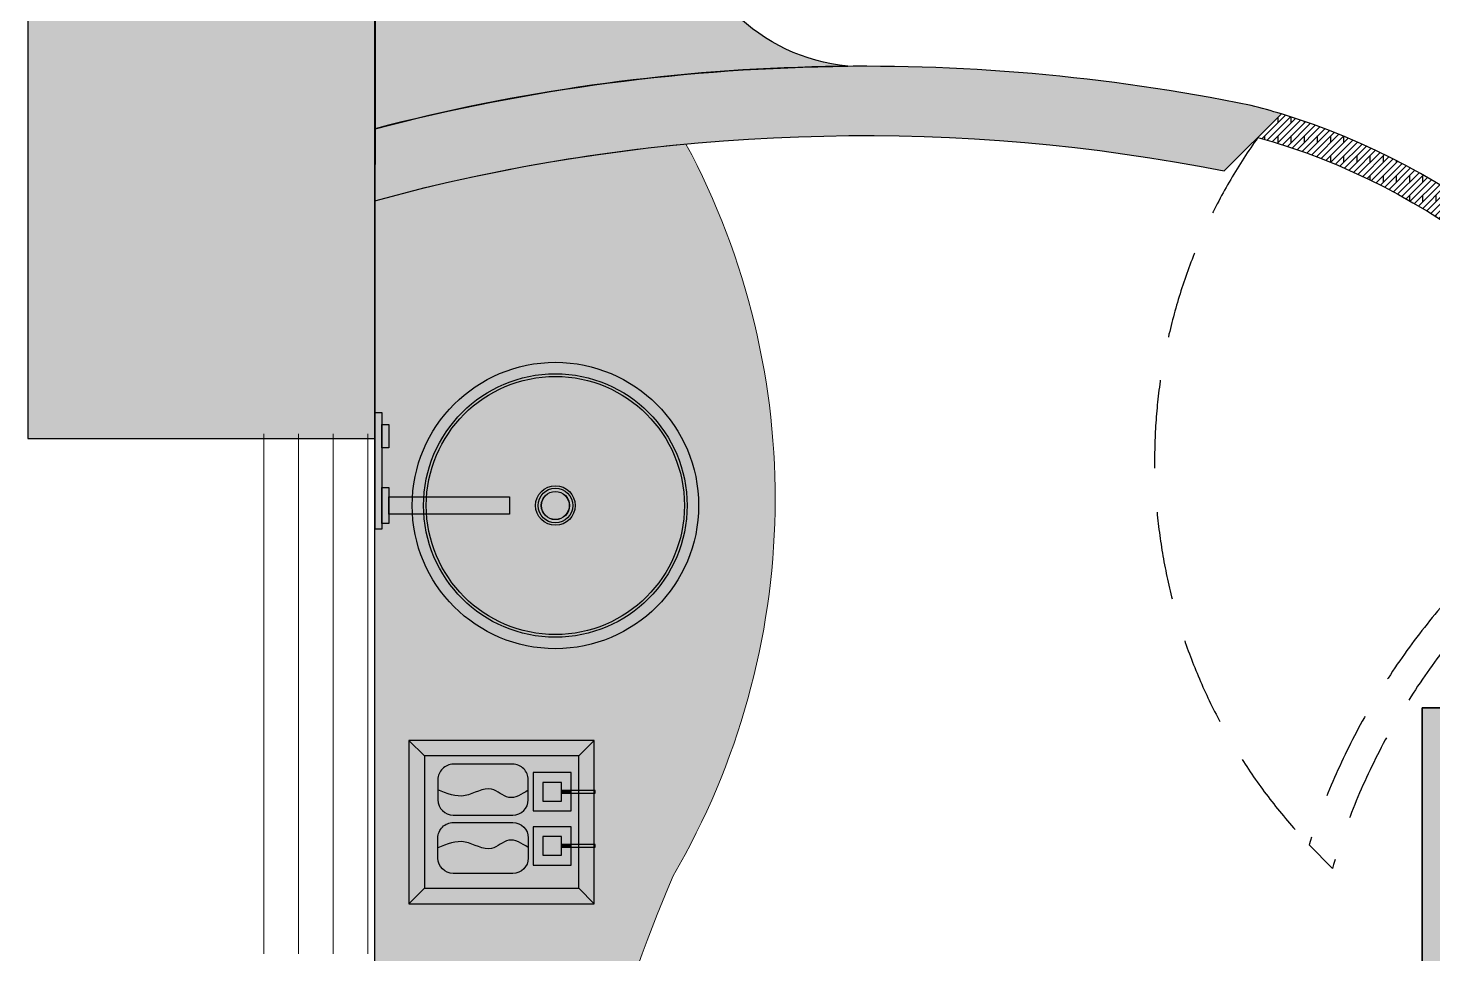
# Model space of a CAD drawing. Header units: millimetres. Extents: x 307301 to 459443, y -2888111 to -2805601.
# Drawn here: x 310434 to 312460, y -2824163 to -2822828 of the extents above; entities that cross this region are included whole.
import ezdxf

# ---------------------------------------------------------------- set-up
doc = ezdxf.new("R2010")
doc.units = ezdxf.units.MM
doc.header["$LTSCALE"] = 10
doc.header["$MEASUREMENT"] = 0
doc.linetypes.add('HIDDEN', pattern=[9.524999999999999, 6.35, -3.175])
for name, color, linetype, lineweight in [('Area', 1, 'Continuous', 30), ('Bma-Furniture Hatch', 6, 'Continuous', 9), ('COLUMN HATCH', 252, 'Continuous', 5), ('FURNITURE', 46, 'Continuous', 9), ('HATCH WALL', 8, 'Continuous', 0), ('WIN', 5, 'Continuous', 9)]:
    doc.layers.add(name, color=color, linetype=linetype, lineweight=lineweight)
for name, color, linetype in [('BMA  furniture', 6, 'Continuous'), ('BMA FURNITURE', 6, 'Continuous'), ('BMA_furniture', 5, 'Continuous'), ('COL', 2, 'Continuous'), ('DT-HATCH', 7, 'Continuous'), ('HATCH', 252, 'Continuous'), ('PDA FURNITURE', 6, 'Continuous'), ('SANITARY FITTING', 250, 'Continuous'), ('SANITRY FITTING', 252, 'Continuous')]:
    doc.layers.add(name, color=color, linetype=linetype)

# ---------------------------------------------------------------- blocks, each defined once
blk = doc.blocks.new('A$C9a3b0c70')
at = {"layer": 'COLUMN HATCH'}
h = blk.add_hatch(color=252, dxfattribs=at)
h.dxf.hatch_style = 1
h.paths.add_polyline_path([(5679.790654076263, 9855.387042894494), (6180.125564826187, 9855.387042894494), (6180.169919316657, 12057.02883390943), (5679.835008566733, 12057.02883390943)])
h = blk.add_hatch(color=252, dxfattribs=at)
h.dxf.hatch_style = 1
h.paths.add_polyline_path([(8189.939411645755, 9467.267930435017), (7689.939411645755, 9467.267930435017), (7689.939411645755, 7122.26569942059), (8189.939411645755, 7122.26569942059)])
at = {"layer": 'COL', "elevation": 0.05547479510309496}
blk.add_lwpolyline([(5679.790654076263, 9855.387042894494), (6180.125564826187, 9855.387042894494), (6180.169919316657, 12057.02883390943), (5679.835008566733, 12057.02883390943)], close=True, dxfattribs=at)
at = {"layer": 'COL'}
blk.add_lwpolyline([(7689.939411645755, 9467.267930435017), (8189.939411645755, 9467.267930435017), (8189.939411645755, 7122.26569942059), (7689.939411645755, 7122.26569942059)], close=True, dxfattribs=at)
blk = doc.blocks.new('sdhfhydy')
at = {"layer": 'BMA_furniture', "ltscale": 5}
h = blk.add_hatch(color=254, dxfattribs=at)
h.dxf.hatch_style = 1
h.set_gradient(color1=(138, 138, 138), one_color=1, tint=1, name='SPHERICAL')
h.paths.add_polyline_path([(-3036418.390993062, -21696.05556864204, 1), (-3036458.61511347, -21696.05556864204, 1)])
at = {"layer": 'HATCH'}
h = blk.add_hatch(color=254, dxfattribs=at)
h.dxf.hatch_style = 1
h.set_gradient(color1=(201, 201, 201), tint=1, name='CYLINDER')
edge = h.paths.add_edge_path()
edge.add_arc((-3036438.503053266, -21696.05556864204), 206.5, 0, 360)
h = blk.add_hatch(color=252, dxfattribs=at)
h.set_gradient(color1=(150, 150, 150), rotation=90.00000000000003, one_color=1, tint=1, name='SPHERICAL')
h.paths.add_polyline_path([(-3036188.427991993, -21670.1536825868), (-3036188.427991993, -21721.95745469915), (-3036198.427991993, -21721.95745469915), (-3036198.427991993, -21670.1536825868)])
h = blk.add_hatch(color=252, dxfattribs=at)
h.set_gradient(color1=(150, 150, 150), rotation=90.00000000000003, one_color=1, tint=1, name='SPHERICAL')
h.paths.add_polyline_path([(-3036178.427991993, -21662.05556864204), (-3036178.427991993, -21830.05556864204), (-3036188.427991993, -21830.05556864204), (-3036188.427991993, -21662.05556864204)])
h = blk.add_hatch(color=252, dxfattribs=at)
h.set_gradient(color1=(150, 150, 150), rotation=90.00000000000003, one_color=1, tint=1, name='SPHERICAL')
h.paths.add_polyline_path([(-3036198.427991993, -21683.55556864204), (-3036198.427991993, -21708.55556864204), (-3036372.427991993, -21708.5555686439), (-3036372.427991993, -21683.5555686439)])
h = blk.add_hatch(color=252, dxfattribs=at)
h.set_gradient(color1=(150, 150, 150), rotation=90.00000000000003, one_color=1, tint=1, name='SPHERICAL')
h.paths.add_polyline_path([(-3036188.427991993, -21779.05556864204), (-3036188.427991993, -21813.05556864204), (-3036198.427991993, -21813.05556864204), (-3036198.427991993, -21779.05556864204)])
at = {"color": 8, "ltscale": 5}
for radius in [24.96821267426597, 20.11206020346152]:
    blk.add_circle((-3036438.503053266, -21696.05556864204), radius, dxfattribs=at)
at = {"layer": 'BMA  furniture', "linetype": 'Continuous'}
for points in [[(-3036188.427991993, -21670.1536825868), (-3036188.427991993, -21721.95745469915), (-3036198.427991993, -21721.95745469915), (-3036198.427991993, -21670.1536825868)], [(-3036198.427991993, -21683.55556864204), (-3036198.427991993, -21708.55556864204), (-3036372.427991993, -21708.5555686439), (-3036372.427991993, -21683.5555686439)], [(-3036188.427991993, -21779.05556864204), (-3036188.427991993, -21813.05556864204), (-3036198.427991993, -21813.05556864204), (-3036198.427991993, -21779.05556864204)]]:
    blk.add_lwpolyline(points, close=True, dxfattribs=at)
at = {"layer": 'BMA  furniture', "color": 3, "ltscale": 3}
blk.add_lwpolyline([(-3036178.427991993, -21662.05556864204), (-3036178.427991993, -21830.05556864204), (-3036188.427991993, -21830.05556864204), (-3036188.427991993, -21662.05556864204)], close=True, dxfattribs=at)
at = {"layer": 'SANITARY FITTING', "color": 3}
for radius in [206.5, 189.98, 186.0929411764706, 28.53275724216428, 20.3805408872602]:
    blk.add_circle((-3036438.503053266, -21696.05556864204), radius, dxfattribs=at)
blk = doc.blocks.new('HANDWASH PLAN')
at = {"layer": 'BMA FURNITURE'}
h = blk.add_hatch(color=255, dxfattribs=at)
h.dxf.hatch_style = 1
h.paths.add_polyline_path([(5000377.493349838, -54179.72033046205), (5000439.493349836, -54179.72085132873), (5000439.492828968, -54241.72085132665), (5000410.49282897, -54241.72060769547), (5000410.492963387, -54225.72060769604), (5000423.492963387, -54225.72071691001), (5000423.49321542, -54195.72071691097), (5000393.49321542, -54195.7204648787), (5000393.492963389, -54225.72046487776), (5000406.492963389, -54225.72057409174), (5000406.492828972, -54241.72057409117), (5000377.492828972, -54241.72033045998)])
h = blk.add_hatch(color=40, dxfattribs=at)
h.dxf.hatch_style = 1
h.set_gradient(color1=(255, 191, 0), color2=(253, 245, 186), tint=1, name='SPHERICAL')
h.paths.add_polyline_path([(5000393.492963389, -54225.72046487776), (5000423.492963387, -54225.72071691001), (5000423.49321542, -54195.72071691097), (5000393.49321542, -54195.7204648787)])
h = blk.add_hatch(color=40, dxfattribs=at)
h.dxf.hatch_style = 1
h.set_gradient(color1=(255, 191, 0), color2=(253, 245, 186), tint=1, name='SPHERICAL')
h.paths.add_polyline_path([(5000406.492828971, -54241.72057409117), (5000410.49282897, -54241.72060769547), (5000410.492963387, -54225.72060769604), (5000406.492963389, -54225.72057409174)])
h = blk.add_hatch(color=40, dxfattribs=at)
h.dxf.hatch_style = 1
h.set_gradient(color1=(255, 191, 0), color2=(253, 245, 186), tint=1, name='SPHERICAL')
h.paths.add_polyline_path([(5000406.492828972, -54241.72057409117), (5000410.49282897, -54241.72060769547), (5000410.492505529, -54280.22060769412), (5000406.492505529, -54280.22057408981)])
at = {"layer": 'BMA FURNITURE', "color": 3, "ltscale": 100}
for points in [[(5000377.492828972, -54241.72033045998), (5000377.493349838, -54179.72033046205), (5000439.493349836, -54179.72085132873), (5000439.492828968, -54241.72085132665)], [(5000393.492963389, -54225.72046487776), (5000393.49321542, -54195.7204648787), (5000423.49321542, -54195.72071691097), (5000423.492963387, -54225.72071691001)], [(5000406.492505529, -54280.22057408981), (5000406.492963389, -54225.72057409174), (5000410.492963387, -54225.72060769604), (5000410.492505529, -54280.22060769412)]]:
    blk.add_lwpolyline(points, close=True, dxfattribs=at)
blk = doc.blocks.new('TRAY PLAN')
at = {"layer": 'BMA  furniture', "ltscale": 100}
h = blk.add_hatch(color=250, dxfattribs=at)
h.dxf.hatch_style = 1
h.set_gradient(color1=(51, 51, 51), one_color=1, tint=1, name='CYLINDER')
h.paths.add_polyline_path([(5000101.032517433, -54319.66196911691), (5000126.032517433, -54344.66196911724), (5000126.032517433, -54080.14877464205), (5000101.032517433, -54105.148774642)])
h.paths.add_polyline_path([(5000101.032517433, -54105.148774642), (5000126.032517433, -54080.14877464205), (4999826.032517431, -54080.14877464333), (4999851.032517433, -54105.14877464278)])
h.paths.add_polyline_path([(4999851.032517433, -54105.14877464278), (4999826.032517431, -54080.14877464333), (4999826.032517433, -54344.66196911809), (4999851.032517433, -54319.66196911772)])
h.paths.add_polyline_path([(5000126.032517433, -54344.66196911724), (5000101.032517433, -54319.66196911691), (4999851.032517433, -54319.66196911772), (4999826.032517433, -54344.66196911809)])
h = blk.add_hatch(color=251, dxfattribs=at)
h.dxf.hatch_style = 1
h.set_gradient(color1=(99, 99, 99), color2=(179, 179, 179), one_color=1, tint=0.699999988079071, name='CYLINDER')
h.paths.add_polyline_path([(4999851.032517433, -54105.14877464278), (4999851.032517433, -54319.66196911772), (5000101.032517433, -54319.66196911691), (5000101.032517433, -54105.148774642)])
at = {"layer": 'BMA  furniture', "ltscale": 0.25}
h = blk.add_hatch(color=7, dxfattribs=at)
h.set_gradient(color1=(247, 247, 247), one_color=1, tint=1)
edge = h.paths.add_edge_path()
edge.add_line((5000019.096590328, -54186.70107657294), (5000019.096590328, -54154.18789451997))
edge.add_arc((4999994.096590326, -54154.18789452023), 25, 360.0000000001434, 450.0000000001434)
edge.add_line((4999994.096590326, -54129.1878945201), (4999897.874171707, -54129.18789452028))
edge.add_arc((4999897.874171708, -54154.18789452042), 25, 450.0000000001434, 540.0000000001432)
edge.add_line((4999872.874171708, -54154.18789452066), (4999872.874171708, -54186.70107657403))
edge.add_arc((4999897.874171708, -54186.70107657338), 25, 180.0000000001434, 270.0000000001433)
edge.add_line((4999897.874171708, -54211.70107657393), (4999994.096590328, -54211.70107657376))
edge.add_arc((4999994.096590328, -54186.70107657361), 25, 270.0000000001433, 360.0000000001434)
h = blk.add_hatch(color=7, dxfattribs=at)
h.set_gradient(color1=(247, 247, 247), one_color=1, tint=1)
edge = h.paths.add_edge_path()
edge.add_line((5000019.097109899, -54248.54680717217), (5000019.09765619, -54281.05998922055))
edge.add_arc((4999994.097656193, -54281.06040927419), 25, 270.000962692477, 360.000962692477, ccw=False)
edge.add_line((4999994.098076247, -54306.0604092708), (4999897.875657642, -54306.06202601469))
edge.add_arc((4999897.875237587, -54281.06202601809), 25, 180.0009626924772, 270.000962692477, ccw=False)
edge.add_line((4999872.875237592, -54281.06244607174), (4999872.874691299, -54248.54926402297))
edge.add_arc((4999897.874691296, -54248.54884396971), 25, 450.0009626924771, 540.0009626924771, ccw=False)
edge.add_line((4999897.874271241, -54223.5488439727), (4999994.096689849, -54223.5472272288))
edge.add_arc((4999994.097109902, -54248.5472272254), 25, 360.000962692477, 450.0009626924771, ccw=False)
at = {"layer": 'BMA  furniture', "color": 6, "ltscale": 5, "elevation": -1.866998e-10}
blk.add_lwpolyline([(5000126.032517433, -54080.14877464205), (5000126.032517433, -54344.66196911724), (4999826.032517433, -54344.66196911809), (4999826.032517431, -54080.14877464333)], close=True, dxfattribs=at)
at = {"layer": 'BMA  furniture', "color": 3, "ltscale": 5, "elevation": -1.866998e-10}
for points in [[(4999826.032517431, -54080.14877464333), (4999851.032517433, -54105.14877464278)], [(5000126.032517433, -54080.14877464205), (5000101.032517433, -54105.148774642)], [(4999851.032517433, -54319.66196911772), (4999826.032517433, -54344.66196911809)], [(5000101.032517433, -54319.66196911691), (5000126.032517433, -54344.66196911724)]]:
    blk.add_lwpolyline(points, dxfattribs=at)
blk.add_lwpolyline([(5000101.032517433, -54105.148774642), (5000101.032517433, -54319.66196911691), (4999851.032517433, -54319.66196911772), (4999851.032517433, -54105.14877464278)], close=True, dxfattribs=at)
at = {"layer": 'BMA  furniture', "elevation": -1.866998e-10}
for points in [[(5000019.096590328, -54186.70107657294), (5000019.096590327, -54154.18789452042, 0.4142135623730951), (4999994.096590326, -54129.1878945201), (4999897.874171708, -54129.18789452028, 0.4142135623730951), (4999872.874171708, -54154.18789452066), (4999872.874171708, -54186.70107657321, 0.4142135623730951), (4999897.874171708, -54211.70107657393), (4999994.096590326, -54211.70107657334, 0.4142135623730951)], [(5000019.097109899, -54248.54680717217), (5000019.097656189, -54281.05998922012, -0.4142135623730951), (4999994.098076247, -54306.0604092708), (4999897.875657642, -54306.06202601469, -0.4142135623730951), (4999872.875237592, -54281.06244607174), (4999872.874691299, -54248.54926402379, -0.4142135623730951), (4999897.874271241, -54223.5488439727), (4999994.096689849, -54223.5472272292, -0.4142135623730951)]]:
    blk.add_lwpolyline(points, format="xyb", close=True, dxfattribs=at)
at = {"layer": 'BMA  furniture'}
for points in [[(5000019.096590328, -54171.07974848434), (4999987.523382428, -54182.94764985697), (4999959.688811221, -54169.50143332357), (4999916.976990461, -54180.0674657755), (4999872.874171708, -54170.44448554715)], [(5000019.097372372, -54264.16813525857), (4999987.523965068, -54252.30076438559), (4999959.689619792, -54265.74744859791), (4999916.977621506, -54255.18213379812), (4999872.874964445, -54264.80585504755)]]:
    blk.add_spline(points, degree=3, dxfattribs=at)
at = {"layer": 'BMA  furniture', "color": 3, "rotation": 90.0004813463102}
for p in [(4945889.151894028, -5054582.781565323), (4945889.152890242, -5054670.362870782)]:
    blk.add_blockref('HANDWASH PLAN', p, dxfattribs=at)
blk = doc.blocks.new('d7511')
at = {"layer": 'DT-HATCH'}
h = blk.add_hatch(dxfattribs=at)
h.set_pattern_fill('DOLMIT', color=8, scale=26.85112282312406, angle=45)
h.set_pattern_definition([(45, (71581.02773096744, -1829.286174830277), (-4.746652757675974, 4.746652757675974), []), (90, (71581.02773096744, -1829.286174830277), (-18.98661099884377, 0), [9.493305515351947, -18.98661103070389])])
edge = h.paths.add_edge_path()
edge.add_line((312241.3415127617, -2822951.669517569), (312207.3266931779, -2822985.513480946))
edge.add_arc((311951.3606841137, -2823906.213551514), 955.6187617141027, 27.951468346571573, 74.46341142440889, ccw=False)
edge.add_line((312795.5016779421, -2823458.29257603), (312826.5591145506, -2823427.391140713))
edge.add_arc((311951.360684114, -2823906.213551514), 997.6187617138085, 28.68313720345887, 73.10174873972989)
at = {"color": 3, "linetype": 'HIDDEN', "ltscale": 2}
blk.add_lwpolyline([(312281.276566016, -2824005.405860735), (312314.6477202256, -2824039.884664007, -0.2057795962524956), (312795.5016779425, -2823458.292576029), (312765.031943894, -2823426.81149631, 0.1962765352362379)], format="xyb", close=True, dxfattribs=at)
blk.add_arc((312859.7290317705, -2823450.836552722), 801.3453515982143, 144.5018041144166, 224.3370300797378, dxfattribs=at)
at = {"layer": 'PDA FURNITURE'}
blk.add_lwpolyline([(312241.3415127617, -2822951.669517569), (312207.3266931779, -2822985.513480946, -0.2057795962524956), (312795.5016779421, -2823458.29257603), (312826.5591145506, -2823427.391140713, 0.1962765352362379)], format="xyb", close=True, dxfattribs=at)

msp = doc.modelspace()

# ---------------------------------------------------------------- hatches: boundary and pattern name
at = {"layer": 'Bma-Furniture Hatch', "true_color": 0xffffff}
h = msp.add_hatch(color=7, dxfattribs=at)
h.dxf.hatch_style = 1
edge = h.paths.add_edge_path()
edge.add_arc((312396.0101023113, -2821929.11730072), 1002.22873363811, 103.0829429187146, 170.23761332839, ccw=False)
edge.add_line((312169.1442605919, -2820952.903018715), (311628.9522450471, -2820952.903018715))
edge.add_line((311628.9522450471, -2820952.903018715), (311628.9522450471, -2821218.144531001))
edge.add_line((311628.9522450471, -2821218.144531001), (310934.3543587404, -2821218.144531001))
edge.add_line((310934.3543587404, -2821218.144531001), (310934.3210141666, -2822972.905398346))
edge.add_arc((311637.9692738387, -2825675.965073858), 2793.143834950255, 90.45283937571378, 104.59114568306981, ccw=False)
edge.add_arc((311643.1730430904, -2822613.108351205), 271.175709796493, 186.7784554144531, 264.2264940677607, ccw=False)
edge.add_arc((315834.6964062003, -2822374.693012539), 4468.992785178886, 172.0834642153223, 183.469133197413, ccw=False)
at = {"layer": 'HATCH WALL'}
h = msp.add_hatch(color=7, dxfattribs=at)
edge = h.paths.add_edge_path()
edge.add_arc((311951.360684117, -2823906.213551513), 997.6187617120543, 73.10174873986787, 75.71329707010901)
edge.add_arc((311637.9692738384, -2825675.965073859), 2793.143834950981, 78.44316918358112, 104.5911882251517)
edge.add_line((310934.3190071462, -2822972.905920805), (310934.1238510705, -2823076.945775085))
edge.add_line((310934.1238510705, -2823076.945775085), (311006.4731180688, -2823057.905425765))
edge.add_arc((311637.9692738389, -2825675.965073859), 2693.143834950932, 78.84681097411288, 103.56114301396877, ccw=False)
edge.add_line((312158.9117359899, -2823033.685250135), (312241.3415127618, -2822951.669517569))
at = {"layer": 'PDA FURNITURE', "true_color": 0xb7aea4}
h = msp.add_hatch(color=253, dxfattribs=at)
h.dxf.hatch_style = 1
edge = h.paths.add_edge_path()
edge.add_arc((310431.1734833324, -2823506.077195514), 1080.118141366429, -30.247882503249684, 28.243349933612876, ccw=False)
edge.add_arc((313305.0505226994, -2824886.237988875), 2113.231973475125, 156.6946725963212, 191.5102085520899)
edge.add_line((311234.3174042908, -2825307.917637475), (310934.3174042905, -2825307.917637475))
edge.add_line((310934.3174042905, -2825307.917637475), (310934.1238510705, -2823076.945775085))
edge.add_arc((311628.2222753134, -2825606.034348272), 2622.605886053449, 95.37178859881391, 105.3467407425237, ccw=False)

# ---------------------------------------------------------------- linework, layer by layer
at = {"layer": 'FURNITURE', "color": 6, "elevation": 0.05547479540109634}
msp.add_lwpolyline([(311382.6988813092, -2822994.946472202, -0.2609056195544905), (311364.2379927935, -2824050.178124106, 0.1530908794007451), (311234.3174042908, -2825307.917637475), (310934.3174042905, -2825307.917637475), (310934.1238510705, -2823076.945775085, -0.04355144319915778)], format="xyb", close=True, dxfattribs=at)
at = {"layer": 'PDA FURNITURE', "elevation": 0.05547479569909773}
msp.add_lwpolyline([(324324.1238510709, -2818642.903018716), (320504.0840371195, -2818647.836849602), (320504.0840371195, -2823807.907665477), (319504.1238510691, -2823807.907665477), (319504.1238510691, -2825712.903018702), (312944.1238510695, -2825712.903018702), (312944.1238510695, -2823807.905434475), (312444.1238510695, -2823807.905434475), (312444.1238510695, -2825407.90766549), (310934.1238510705, -2825407.90766549), (310934.1238510705, -2821218.144531001), (311628.9522450471, -2821218.144531001), (311628.9522450471, -2820797.90766549), (309474.1238510709, -2820802.903018715), (309474.1238510709, -2816532.903018716), (311052.5220519215, -2816532.930254189), (311052.5220519215, -2816382.903018715), (310074.1238510711, -2816382.903018715), (310074.123851073, -2814852.903018715), (311629.1254753091, -2814852.903018715), (311629.1254753091, -2814492.90766549), (311008.9506891546, -2814492.907679092), (311008.9506221645, -2812252.907647139)], dxfattribs=at)
at = {"layer": 'PDA FURNITURE'}
msp.add_lwpolyline([(311408.2942173562, -2821759.176825444, -0.3017019963960246), (312169.1442605919, -2820952.903018715), (311628.9522450471, -2820952.903018715), (311628.9522450471, -2821218.144531001), (310934.3543587404, -2821218.144531001), (310934.3210141666, -2822972.905398346, -0.06176837521199412), (311615.8937849808, -2822882.908476596, -0.351410479712337), (311373.8928621808, -2822645.115377821, -0.04972026338638588)], format="xyb", close=True, dxfattribs=at)
at = {"layer": 'PDA FURNITURE', "color": 1}
msp.add_lwpolyline([(312241.3415127618, -2822951.669517569, 0.01139552246231591), (312197.5471753111, -2822939.448117049, 0.114589895497746), (310934.3190071462, -2822972.905920805), (310934.1238510705, -2823076.945775085), (311006.4731180688, -2823057.905425765, -0.1082565713347224), (312158.9117359899, -2823033.685250135)], format="xyb", close=True, dxfattribs=at)
at = {"layer": 'WIN', "ltscale": 50}
for p, q in [((310774.1238510691, -2823412.903018715), (310774.1238510691, -2824162.903018715)), ((310824.1238510691, -2823412.903018715), (310824.1238510691, -2824162.903018715)), ((310874.1238510691, -2823412.903018715), (310874.1238510691, -2824162.903018715)), ((310924.1238510691, -2823412.903018715), (310924.1238510691, -2824162.903018715))]:
    msp.add_line(p, q, dxfattribs=at)

# ---------------------------------------------------------------- block references
msp.add_blockref('A$C9a3b0c70', (304754.1844394238, -2833275.17336491))
at = {"layer": 'Area', "rotation": 180}
msp.add_blockref('sdhfhydy', (-2725244.110569701, -2845212.329873383, 0.05547479540109634), dxfattribs=at)
at = {"layer": 'PDA FURNITURE'}
msp.add_blockref('d7511', (0, 0), dxfattribs=at)
at = {"layer": 'SANITRY FITTING', "color": 3, "extrusion": (0, 0, -1), "xscale": 0.890814897407721, "yscale": 0.890814897407721, "zscale": -0.890814897407721, "rotation": 180}
msp.add_blockref('TRAY PLAN', (4142936.273518696, -2872265.98047762, -0.05547479556741131), dxfattribs=at)

doc.saveas('drawing.dxf')
